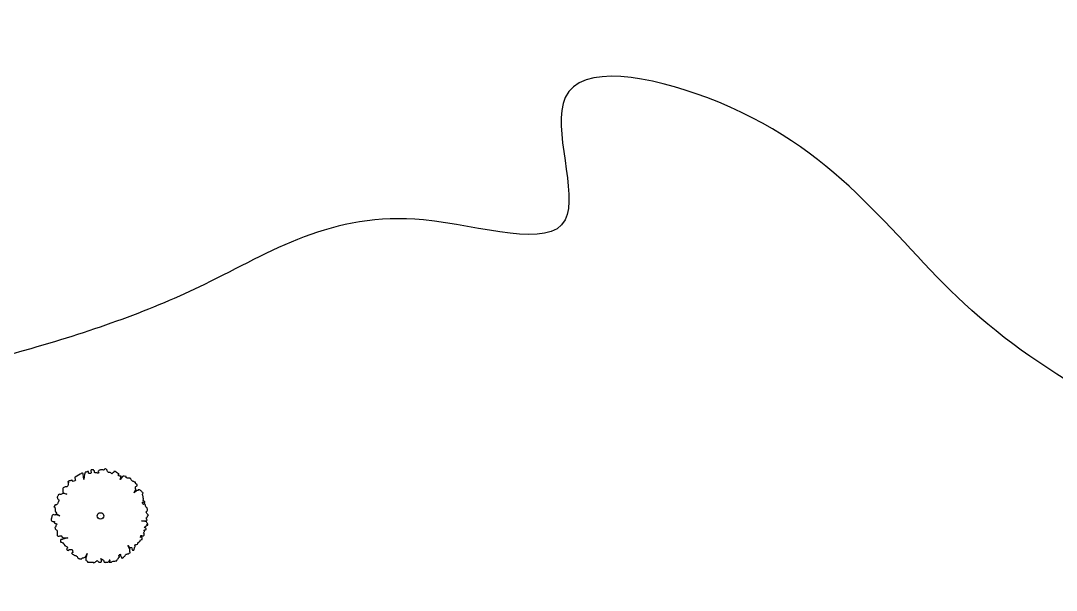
# Model space of a CAD drawing. Extents: x 99089 to 101049, y 99298 to 100905.
# Drawn here: x 100548.5 to 100684.3, y 99947 to 100021.7 of the extents above; entities that cross this region are included whole.
import ezdxf

# ---------------------------------------------------------------- set-up
doc = ezdxf.new("R2010")
doc.units = 0
doc.layers.add('Survey Exist Surface', color=7, linetype='Continuous')
doc.layers.add('Survey Exist Trees', color=7, linetype='Continuous')

msp = doc.modelspace()

# ---------------------------------------------------------------- linework, layer by layer
at = {"layer": 'Survey Exist Surface'}
msp.add_arc((102573.88, 101982.59), 2941.47, 222.69721, 226.63007, dxfattribs=at)
at = {"layer": 'Survey Exist Trees'}
for p, q in [((100556.26, 99962.17), (100555.62, 99961.8)), ((100558.93, 99956.71), (100558.93, 99956.71))]:
    msp.add_line(p, q, dxfattribs=at)
for points in [[(100561.89, 99961.91), (100561.82, 99961.87), (100561.49, 99961.5), (100561.63, 99961.91), (100561.52, 99961.95), (100561.44, 99961.95), (100561.37, 99961.98), (100561.29, 99961.98), (100561.29, 99962.06), (100561.29, 99962.13), (100561.29, 99962.21), (100561.37, 99962.21), (100561.29, 99962.25), (100561.14, 99962.32), (100561.03, 99962.4), (100561.03, 99962.47), (100560.95, 99962.51), (100560.88, 99962.55), (100560.8, 99962.55), (100560.69, 99962.55), (100560.69, 99962.47), (100560.62, 99962.4), (100560.54, 99962.36), (100560.47, 99962.28), (100560.39, 99962.25), (100560.28, 99962.36), (100560.2, 99962.43), (100560.13, 99962.43), (100560.02, 99962.43), (100559.94, 99962.43), (100559.9, 99962.51), (100559.83, 99962.55), (100559.79, 99962.62), (100559.79, 99962.7), (100559.75, 99962.77), (100559.68, 99962.85), (100559.6, 99962.89), (100559.53, 99962.89), (100559.45, 99962.85), (100559.41, 99962.77), (100559.34, 99962.7), (100559.26, 99962.74), (100559.19, 99962.74), (100559.08, 99962.77), (100559, 99962.77), (100558.93, 99962.77), (100558.85, 99962.7), (100558.78, 99962.7), (100558.7, 99962.66), (100558.66, 99962.59), (100558.59, 99962.55), (100558.63, 99962.47), (100558.7, 99962.4), (100558.66, 99962.32), (100558.59, 99962.32), (100558.51, 99962.32), (100558.44, 99962.36), (100558.36, 99962.36), (100558.29, 99962.36), (100558.21, 99962.36), (100558.14, 99962.4), (100558.14, 99962.47), (100558.14, 99962.55), (100558.14, 99962.62), (100558.06, 99962.66), (100557.99, 99962.74), (100557.91, 99962.74), (100557.84, 99962.74), (100557.76, 99962.74), (100557.69, 99962.74), (100557.65, 99962.66), (100557.65, 99962.59), (100557.69, 99962.51), (100557.69, 99962.43), (100557.69, 99962.36), (100557.65, 99962.28), (100557.57, 99962.28), (100557.5, 99962.28), (100557.42, 99962.28), (100557.35, 99962.32), (100557.35, 99962.4), (100557.35, 99962.47), (100557.35, 99962.55), (100557.27, 99962.55), (100557.2, 99962.55), (100557.12, 99962.51), (100557.05, 99962.47), (100556.97, 99962.47), (100556.9, 99962.47), (100556.9, 99962.4), (100556.86, 99962.32), (100556.86, 99962.25), (100556.82, 99962.17), (100556.72, 99961.5), (100556.67, 99962.21), (100556.63, 99962.28), (100556.56, 99962.32), (100556.48, 99962.32), (100556.41, 99962.28), (100556.33, 99962.25), (100556.26, 99962.17)], [(100555.62, 99961.8), (100555.55, 99961.8), (100555.58, 99961.72), (100555.58, 99961.65), (100555.62, 99961.57), (100555.62, 99961.49), (100555.66, 99961.42), (100555.58, 99961.38), (100555.55, 99961.31), (100555.43, 99961.27), (100555.32, 99961.23), (100555.24, 99961.27), (100555.24, 99961.34), (100555.17, 99961.42), (100555.09, 99961.38), (100555.02, 99961.34), (100554.94, 99961.31), (100554.87, 99961.31), (100554.79, 99961.31), (100554.72, 99961.23), (100554.61, 99961.19), (100554.72, 99961.12), (100554.72, 99961.04), (100554.68, 99960.97), (100554.68, 99960.89), (100554.68, 99960.82), (100554.68, 99960.74), (100554.64, 99960.67), (100554.57, 99960.59), (100554.49, 99960.55), (100554.42, 99960.55), (100554.34, 99960.55), (100554.27, 99960.52), (100554.19, 99960.48), (100554.12, 99960.44), (100554.04, 99960.4), (100553.97, 99960.29), (100553.97, 99960.22), (100553.97, 99960.14), (100553.97, 99960.07), (100553.97, 99959.95), (100553.97, 99959.88), (100554.01, 99959.76), (100554.5, 99959.55), (100553.97, 99959.65), (100553.89, 99959.61), (100553.82, 99959.58), (100553.74, 99959.54)], [(100565.01, 99957.02), (100564.94, 99957.1), (100564.9, 99957.17), (100564.94, 99957.25), (100564.97, 99957.32), (100565.05, 99957.32), (100565.05, 99957.4), (100565.09, 99957.47), (100565.09, 99957.55), (100565.09, 99957.62), (100565.05, 99957.7), (100565.05, 99957.77), (100564.97, 99957.81), (100564.9, 99957.85), (100564.86, 99957.92), (100564.82, 99958.04), (100564.82, 99958.11), (100564.8, 99958.2), (100564.78, 99958.24), (100564.72, 99958.27), (100564.66, 99958.27), (100564.6, 99958.26), (100564.57, 99958.22), (100564.49, 99958.28), (100564.42, 99958.37), (100564.44, 99958.5), (100564.52, 99958.54), (100564.57, 99958.52), (100564.56, 99958.5), (100564.67, 99958.45), (100564.67, 99958.47), (100564.74, 99958.49), (100564.74, 99958.54), (100564.7, 99958.59), (100564.61, 99958.69), (100564.57, 99958.71), (100564.55, 99958.74), (100564.52, 99958.75), (100564.52, 99958.82), (100564.56, 99958.9), (100564.56, 99958.98), (100564.52, 99959.05), (100564.52, 99959.13), (100564.52, 99959.24), (100564.49, 99959.35), (100564.49, 99959.43), (100564.45, 99959.5), (100564.45, 99959.58), (100564.49, 99959.65), (100564.52, 99959.73), (100564.49, 99959.8), (100564.41, 99959.84), (100564.3, 99959.92), (100564.26, 99959.99), (100564.18, 99960.07), (100564.11, 99960.1), (100564.03, 99960.14), (100563.96, 99960.14), (100563.88, 99960.14), (100563.88, 99960.07), (100563.77, 99960.07), (100563.7, 99960.07), (100563.36, 99959.76), (100563.58, 99960.22), (100563.51, 99960.25), (100563.51, 99960.33), (100563.51, 99960.4), (100563.51, 99960.48), (100563.51, 99960.55), (100563.58, 99960.59), (100563.66, 99960.63), (100563.73, 99960.67), (100563.73, 99960.74), (100563.73, 99960.82), (100563.66, 99960.86), (100563.58, 99960.93), (100563.51, 99961.04), (100563.51, 99961.12), (100563.43, 99961.12), (100563.32, 99961.16), (100563.28, 99961.23), (100563.21, 99961.23), (100563.13, 99961.27), (100563.06, 99961.31), (100563.02, 99961.38), (100562.95, 99961.46), (100562.91, 99961.53), (100562.91, 99961.61), (100562.83, 99961.61), (100562.76, 99961.65), (100562.68, 99961.65), (100562.61, 99961.65), (100562.53, 99961.68), (100562.46, 99961.68), (100562.38, 99961.72), (100562.31, 99961.72), (100562.27, 99961.8), (100562.27, 99961.87), (100562.04, 99961.95), (100561.97, 99961.91), (100561.89, 99961.91)], [(100553.74, 99959.54), (100553.67, 99959.54), (100553.59, 99959.58), (100553.52, 99959.54), (100553.44, 99959.54), (100553.37, 99959.46), (100553.37, 99959.39), (100553.33, 99959.31), (100553.29, 99959.24), (100553.25, 99959.16), (100553.25, 99959.09), (100553.29, 99959.09), (100553.29, 99959.01), (100553.33, 99958.94), (100553.37, 99958.86), (100553.44, 99958.82), (100553.44, 99958.75), (100553.44, 99958.67), (100553.4, 99958.6), (100553.37, 99958.52), (100553.33, 99958.45), (100553.33, 99958.37), (100553.29, 99958.3), (100553.22, 99958.26), (100553.14, 99958.19), (100553.03, 99958.15), (100552.98, 99958.14), (100552.98, 99958.16), (100552.96, 99958.17), (100552.9, 99958.09), (100552.91, 99958.08), (100552.98, 99958.07), (100552.94, 99958.05), (100552.92, 99958.04), (100552.82, 99957.9), (100552.95, 99957.85), (100552.95, 99957.77), (100552.99, 99957.7), (100552.99, 99957.62), (100552.99, 99957.55), (100552.99, 99957.47), (100552.99, 99957.4), (100552.99, 99957.32), (100553.03, 99957.25), (100553.1, 99957.25), (100553.14, 99957.17), (100553.1, 99957.1), (100553.1, 99957.02), (100553.57, 99956.72), (100553.07, 99956.87), (100552.99, 99956.87), (100552.92, 99956.83), (100552.84, 99956.87), (100552.77, 99956.91), (100552.69, 99956.87), (100552.62, 99956.83), (100552.58, 99956.76), (100552.54, 99956.68), (100552.54, 99956.57), (100552.5, 99956.46), (100552.5, 99956.38), (100552.47, 99956.31), (100552.47, 99956.23), (100552.47, 99956.15), (100552.5, 99956.08), (100552.58, 99956.04), (100552.69, 99955.97), (100552.77, 99955.97), (100552.84, 99955.97), (100552.92, 99955.93), (100552.87, 99955.9), (100552.85, 99955.87), (100552.84, 99955.82), (100552.92, 99955.78), (100552.99, 99955.74), (100553.07, 99955.74), (100553.14, 99955.7), (100553.18, 99955.63), (100553.14, 99955.55), (100553.1, 99955.48), (100553.07, 99955.4), (100553.06, 99955.39), (100553.06, 99955.37), (100553.12, 99955.33), (100553.06, 99955.3), (100553.07, 99955.29), (100552.99, 99955.25), (100552.95, 99955.18), (100552.99, 99955.1), (100552.99, 99955.03), (100553.07, 99954.95), (100553.1, 99954.88), (100553.18, 99954.84), (100553.22, 99954.76), (100553.22, 99954.69), (100553.22, 99954.61), (100553.25, 99954.54), (100553.25, 99954.46), (100553.25, 99954.39), (100553.25, 99954.31), (100553.25, 99954.24)], [(100562.76, 99952.24), (100562.76, 99952.32), (100562.52, 99952.82), (100562.83, 99952.43), (100562.83, 99952.51), (100562.83, 99952.58), (100562.91, 99952.55), (100562.98, 99952.55), (100563.06, 99952.47), (100563.02, 99952.39), (100563.06, 99952.32), (100563.13, 99952.24), (100563.21, 99952.21), (100563.28, 99952.24), (100563.32, 99952.32), (100563.36, 99952.39), (100563.4, 99952.47), (100563.4, 99952.55), (100563.43, 99952.62), (100563.47, 99952.7), (100563.47, 99952.77), (100563.43, 99952.85), (100563.43, 99952.92), (100563.51, 99952.92), (100563.58, 99952.96), (100563.66, 99952.96), (100563.77, 99953.03), (100563.81, 99953.11), (100563.81, 99953.18), (100563.88, 99953.22), (100564, 99953.3), (100564.03, 99953.37), (100564.11, 99953.41), (100564.11, 99953.49), (100564.15, 99953.56), (100564.22, 99953.56), (100564.3, 99953.6), (100564.37, 99953.64), (100564.37, 99953.71), (100564.37, 99953.79), (100564.37, 99953.86), (100564.34, 99953.94), (100564.26, 99953.94), (100564.18, 99953.9), (100564.18, 99953.97), (100564.22, 99954.05), (100564.22, 99954.12), (100564.26, 99954.2), (100564.26, 99954.12), (100564.34, 99954.12), (100564.41, 99954.12), (100564.49, 99954.09), (100564.56, 99954.09), (100564.6, 99954.16), (100564.67, 99954.2), (100564.67, 99954.27), (100564.67, 99954.35), (100564.64, 99954.43), (100564.56, 99954.46), (100564.6, 99954.54), (100564.64, 99954.61), (100564.71, 99954.65), (100564.71, 99954.73), (100564.64, 99954.76), (100564.67, 99954.84), (100564.75, 99954.88), (100564.82, 99954.88), (100564.9, 99954.95), (100564.9, 99955.03), (100564.86, 99955.1), (100564.79, 99955.14), (100564.71, 99955.21), (100564.75, 99955.29), (100564.82, 99955.33), (100564.9, 99955.37), (100564.94, 99955.44), (100565.09, 99955.63), (100565.05, 99955.52), (100565.12, 99955.48), (100565.12, 99955.55), (100565.12, 99955.63), (100565.09, 99955.7), (100565.05, 99955.78), (100565.01, 99955.85), (100564.97, 99955.93), (100564.32, 99956.06), (100564.94, 99956.08), (100565.01, 99956.12), (100565.05, 99956.19), (100564.97, 99956.27), (100564.97, 99956.34), (100564.97, 99956.42), (100564.97, 99956.49), (100565.05, 99956.49), (100565.05, 99956.57), (100565.09, 99956.64), (100565.09, 99956.72), (100565.16, 99956.79), (100565.2, 99956.87), (100565.12, 99956.91), (100565.01, 99957.02)], [(100553.25, 99954.24), (100553.25, 99954.16), (100553.29, 99954.09), (100553.37, 99954.05), (100553.44, 99954.05), (100553.52, 99954.05), (100553.59, 99954.09), (100553.67, 99954.12), (100553.74, 99954.12), (100553.82, 99954.12), (100553.85, 99954.05), (100553.85, 99953.97), (100553.97, 99953.9), (100554.04, 99953.82), (100554.65, 99953.84), (100553.97, 99953.67), (100553.89, 99953.6), (100553.82, 99953.6), (100553.74, 99953.6), (100553.7, 99953.52), (100553.7, 99953.45), (100553.7, 99953.33), (100553.74, 99953.26), (100553.82, 99953.26), (100553.89, 99953.22), (100553.97, 99953.18), (100554.08, 99953.07), (100554.16, 99953), (100554.19, 99952.92), (100554.19, 99952.85), (100554.27, 99952.85), (100554.34, 99952.81), (100554.38, 99952.73), (100554.46, 99952.7), (100554.57, 99952.66), (100554.61, 99952.58), (100554.64, 99952.51), (100554.57, 99952.47), (100554.53, 99952.39), (100554.46, 99952.39), (100554.49, 99952.32), (100554.57, 99952.24), (100554.68, 99952.21), (100554.76, 99952.17), (100554.72, 99952.24), (100554.79, 99952.28), (100554.87, 99952.32), (100554.94, 99952.32), (100555.02, 99952.32), (100555.09, 99952.32), (100555.21, 99952.32), (100555.24, 99952.24), (100555.24, 99952.17), (100555.24, 99952.09), (100555.28, 99952.02), (100555.28, 99951.91), (100555.21, 99951.87), (100555.13, 99951.83), (100555.21, 99951.76), (100555.24, 99951.68), (100555.32, 99951.64), (100555.4, 99951.64), (100555.47, 99951.57), (100555.55, 99951.53), (100555.62, 99951.53), (100555.7, 99951.53), (100555.77, 99951.45), (100555.88, 99951.38), (100555.92, 99951.3), (100555.92, 99951.23), (100556, 99951.19), (100556.03, 99951.12), (100556.11, 99951.12), (100556.18, 99951.08), (100556.26, 99951.08), (100556.37, 99951.08), (100556.48, 99951.08), (100556.48, 99951.15), (100556.52, 99951.23), (100556.6, 99951.23), (100556.71, 99951.23), (100556.78, 99951.27), (100556.86, 99951.3), (100556.94, 99951.3), (100557.17, 99951.77), (100557.01, 99951.23), (100557.01, 99951.15), (100557.01, 99951.08), (100557.01, 99951), (100557.01, 99950.93), (100557.05, 99950.85), (100557.12, 99950.82), (100557.2, 99950.74), (100557.24, 99950.66), (100557.31, 99950.66), (100557.39, 99950.66), (100557.46, 99950.63), (100557.54, 99950.63), (100557.61, 99950.63), (100557.69, 99950.63), (100557.76, 99950.63)], [(100557.76, 99950.63), (100557.84, 99950.63), (100557.91, 99950.63), (100557.99, 99950.63), (100557.99, 99950.55), (100558.06, 99950.55), (100558.14, 99950.59), (100558.21, 99950.66), (100558.32, 99950.74), (100558.4, 99950.78), (100558.48, 99950.85), (100558.55, 99950.82), (100558.63, 99950.74), (100558.7, 99950.66), (100558.78, 99950.63), (100558.89, 99950.63), (100558.96, 99950.66), (100559.04, 99950.7), (100559.04, 99950.7), (100559.04, 99950.82), (100559.04, 99950.93), (100559, 99951), (100558.96, 99951.12), (100558.96, 99951.04), (100559.04, 99951.04), (100559.11, 99951.04), (100559.19, 99951), (100559.3, 99950.89), (100559.38, 99950.82), (100559.38, 99950.74), (100559.41, 99950.66), (100559.49, 99950.63), (100559.56, 99950.63), (100559.64, 99950.59), (100559.71, 99950.63), (100559.83, 99950.66), (100559.9, 99950.66), (100559.98, 99950.7), (100560.02, 99950.78), (100560.09, 99950.85), (100560.13, 99950.93), (100560.05, 99950.93), (100560.13, 99950.93), (100560.2, 99950.93), (100560.17, 99950.85), (100560.13, 99950.78), (100560.09, 99950.7), (100560.05, 99950.63), (100560.13, 99950.63), (100560.2, 99950.66), (100560.28, 99950.66), (100560.35, 99950.66), (100560.47, 99950.74), (100560.58, 99950.78), (100560.65, 99950.78), (100560.73, 99950.78), (100560.8, 99950.78), (100560.92, 99950.82), (100560.99, 99950.82), (100561.07, 99950.82), (100561.07, 99950.89), (100561.1, 99950.97), (100561.14, 99951.04), (100561.22, 99951.08), (100561.29, 99951.15), (100561.29, 99951.23), (100561.33, 99951.3), (100561.41, 99951.3), (100561.41, 99951.38), (100561.33, 99951.45), (100561.33, 99951.53), (100561.37, 99951.6), (100561.44, 99951.6), (100561.48, 99951.68), (100561.56, 99951.64), (100561.56, 99951.57), (100561.56, 99951.49), (100561.59, 99951.42), (100561.63, 99951.34), (100561.71, 99951.23), (100561.71, 99951.15), (100561.78, 99951.23), (100561.86, 99951.23), (100561.93, 99951.27), (100561.97, 99951.34), (100562.04, 99951.38), (100562.12, 99951.45), (100562.16, 99951.53), (100562.19, 99951.6), (100562.27, 99951.68), (100562.38, 99951.68), (100562.46, 99951.72), (100562.53, 99951.72), (100562.61, 99951.76), (100562.68, 99951.83), (100562.76, 99951.87), (100562.83, 99951.87), (100562.83, 99951.94), (100562.79, 99952.02), (100562.76, 99952.13), (100562.76, 99952.24)]]:
    msp.add_lwpolyline(points, dxfattribs=at)
msp.add_circle((100558.93, 99956.71), 0.425, dxfattribs=at)
for points in [[(100952.57, 99603.58), (100952.57, 99653.42), (100928.92, 99689.74), (100899.37, 99717.62), (100871.5, 99745.5), (100859.68, 99772.53), (100859.68, 99791.11), (100851.24, 99840.11), (100841.1, 99859.54), (100797.2, 99911.07), (100756.66, 99941.48), (100672.22, 99984.56), (100638.45, 100011.59), (100619.87, 100011.59), (100619.87, 99995.54), (100601.29, 99995.54), (100572.58, 99987.09), (100549.78, 99978.65), (100514.32, 99978.65), (100504.19, 100000.61), (100504.19, 100031.02), (100504.19, 100052.98), (100504.19, 100102.82), (100488.14, 100145.91), (100463.66, 100181.38), (100478.48, 100209.01), (100515.02, 100209.01), (100542.42, 100209.01), (100558.8, 100213.74), (100558.8, 100251.27), (100596.08, 100274.11), (100629.19, 100274.11), (100648.6, 100243.28), (100681.71, 100215.86), (100715.96, 100230.71), (100731.95, 100280.97), (100715.96, 100304.95), (100715.96, 100333.51)], [(99406.4, 99490.57), (99430.37, 99527.12), (99479.47, 99555.68), (99529.7, 99567.1), (99563.96, 99602.51), (99615.33, 99682.46), (99619.9, 99735), (99642.74, 99788.68), (99642.74, 99834.37), (99645.02, 99857.22), (99669, 99877.78), (99705.53, 99899.48), (99748.92, 99899.48), (99778.6, 99916.61), (99799.15, 99910.9), (99810.57, 99898.33), (99831.12, 99899.48), (99865.37, 99926.89), (99912.18, 99971.43), (99951, 100007.98), (99964.7, 100005.7), (99971.55, 99995.42), (99990.96, 99969.15), (100030.92, 99982.86), (100057.18, 100012.55), (100096, 99993.14), (100126.83, 99979.43), (100169.07, 99984), (100185.06, 99978.29), (100218.17, 99904.05), (100201.04, 99856.07), (100175.92, 99801.25), (100206.75, 99786.4), (100246.71, 99781.83), (100269.54, 99705.31), (100299.23, 99633.35), (100383.72, 99567.1), (100413.4, 99565.96), (100443.09, 99561.39), (100501.32, 99509.99), (100485.33, 99433.46), (100478.48, 99378.64), (100529.86, 99378.64), (100567.54, 99356.94), (100598.36, 99343.23), (100616.63, 99297.54)]]:
    msp.add_spline(points, degree=3, dxfattribs=at)

doc.saveas('drawing.dxf')
